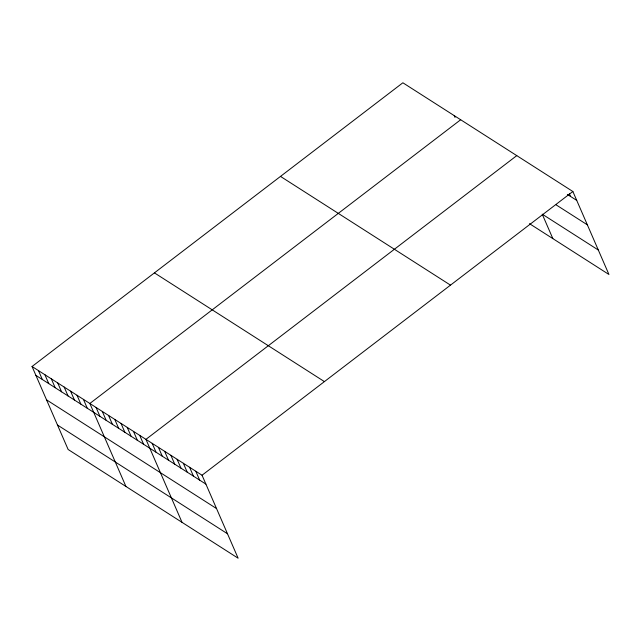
<?xml version="1.0" encoding="UTF-8"?>
<svg xmlns="http://www.w3.org/2000/svg" width="641" height="641" viewBox="0 0 641 641"><rect width="100%" height="100%" fill="white"/><g stroke="black" fill="none" stroke-linecap="round" stroke-linejoin="round"><path stroke-width="0.96" d="M32.05 366.508L202.043 475.237L238.131 558.223L68.13 449.493L32.05 366.508L402.869 82.777L572.87 191.507L608.95 274.492L529.474 223.661M460.671 119.747L89.852 403.477L125.932 486.463M516.766 155.627L145.948 439.357L182.028 522.343M202.043 475.237L572.87 191.507M567.381 194.415L576.732 200.393M556.196 204.912L587.364 224.847M598.317 250.038L542.222 214.158L552.854 238.612M280.502 176.411L450.495 285.141M154.417 272.874L324.418 381.603M35.912 375.394L205.913 484.123M46.545 399.848L216.546 508.577M57.498 425.039L227.499 533.769M569.336 193.742L570.498 196.402M454.245 115.636L455.022 117.415M195.809 471.247L199.68 480.133M189.576 467.265L193.446 476.151M183.35 463.275L187.212 472.161M177.116 459.293L180.978 468.178M170.883 455.302L174.745 464.188M164.649 451.32L168.511 460.206M158.415 447.33L162.277 456.216M152.181 443.34L156.043 452.226M139.714 435.367L143.576 444.253M133.48 431.385L137.342 440.271M127.247 427.395L131.109 436.281M121.013 423.413L124.875 432.298M114.779 419.422L118.649 428.308M108.545 415.432L112.415 424.318M102.312 411.45L106.182 420.336M96.078 407.46L99.948 416.346M83.426 399.367L87.288 408.253M77.008 395.257L80.87 404.15M70.582 391.154L74.444 400.04M64.164 387.044L68.026 395.93M57.738 382.941L61.6 391.827M51.32 378.831L55.182 387.717M44.894 374.721L48.756 383.606M38.476 370.618L42.338 379.504"/></g></svg>
